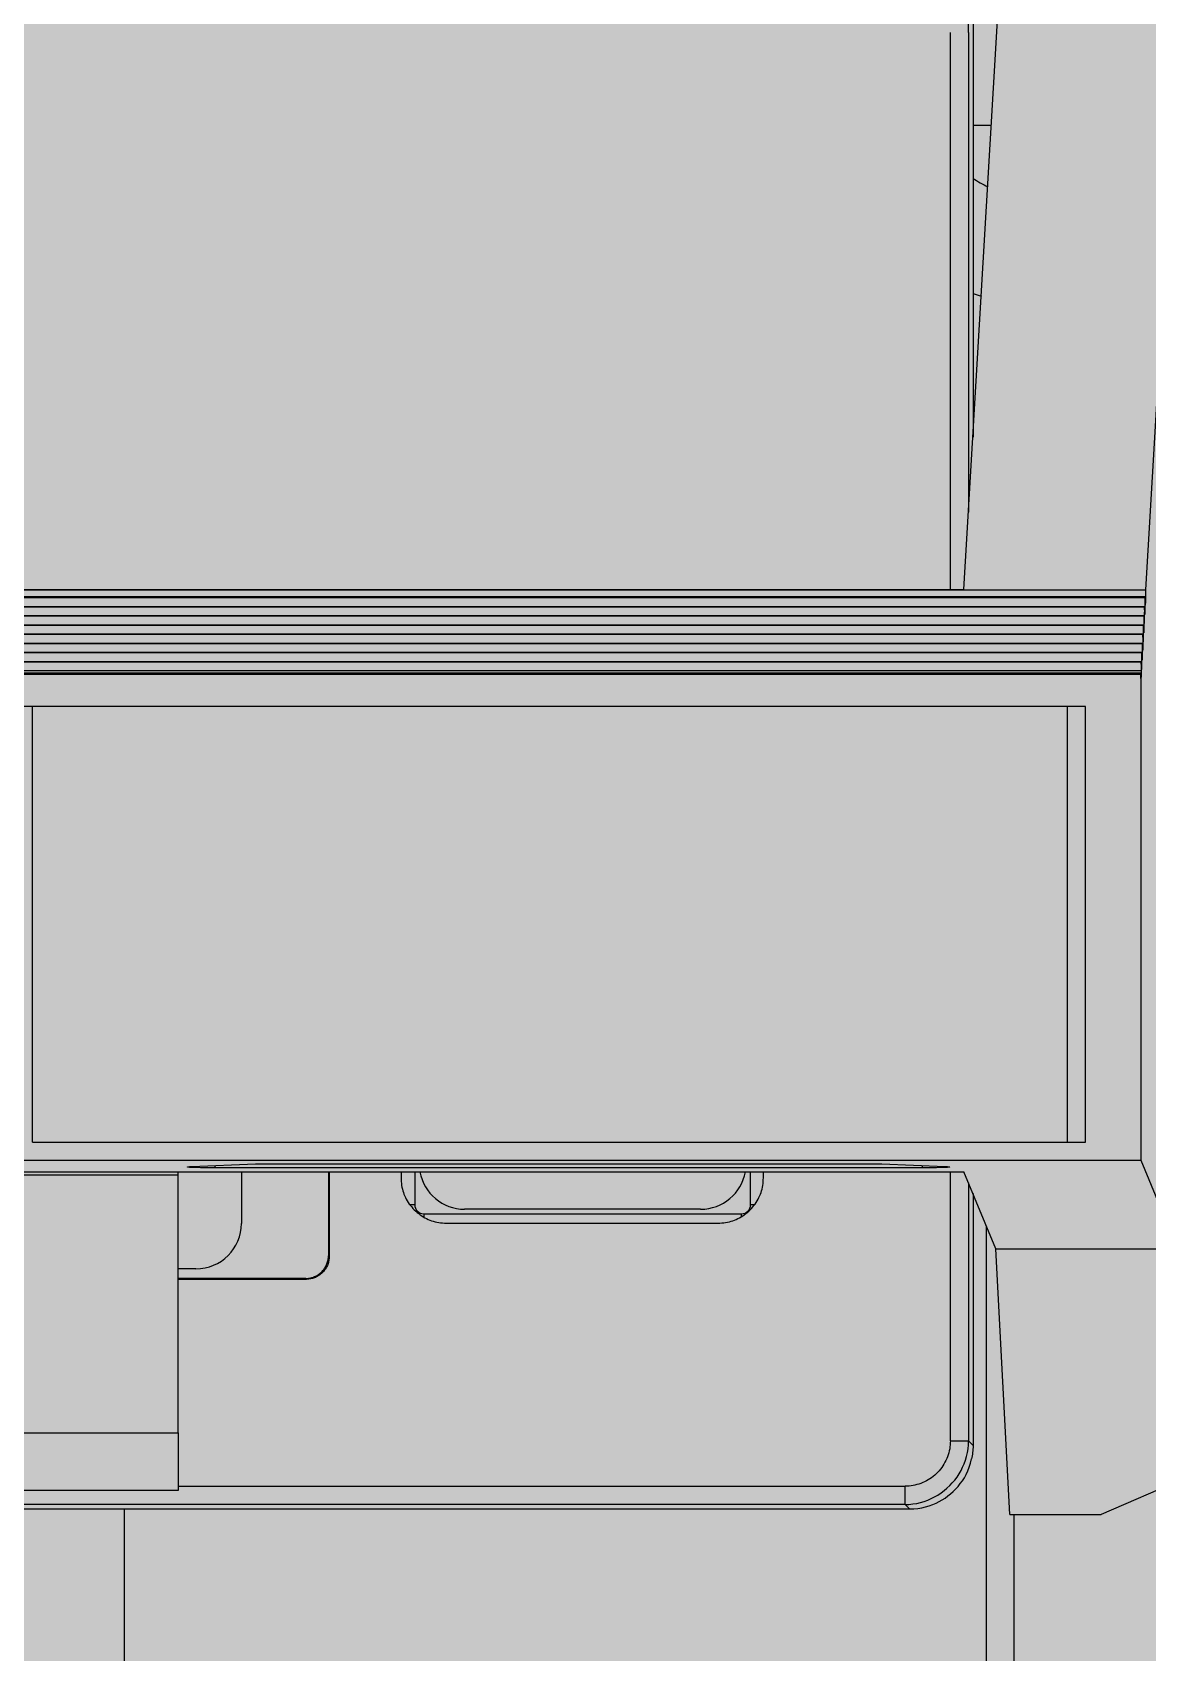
# Model space of a CAD drawing. Extents: x -20 to 2016, y -5898 to 916.
# Drawn here: x 574.55 to 586.83, y 741.26 to 759.11 of the extents above; entities that cross this region are included whole.
import ezdxf

# ---------------------------------------------------------------- set-up
doc = ezdxf.new("R2010")
doc.units = 0
doc.layers.add('MAIN-1', color=7, linetype='Continuous')
doc.layers.add('SYMS', color=7, linetype='Continuous')

msp = doc.modelspace()

# ---------------------------------------------------------------- hatches: boundary and pattern name
at = {"layer": 'SYMS', "true_color": 0x636466}
h = msp.add_hatch(color=251, dxfattribs=at)
h.dxf.hatch_style = 1
h.paths.add_polyline_path([(560.959, 719.385), (587.859, 719.385), (587.859, 798.385), (560.959, 798.385)])

# ---------------------------------------------------------------- linework, layer by layer
at = {"layer": 'MAIN-1'}
for p, q in [((584.909, 769.343), (584.909, 754.651)), ((584.809, 752.972), (585.39, 762.785)), ((587.39, 762.785), (586.809, 752.967)), ((584.86, 759.11), (584.888, 760.71)), ((584.66, 752.972), (584.66, 759.11)), ((584.86, 759.11), (584.86, 753.824)), ((585.112, 758.085), (584.909, 758.085)), ((561.9, 752.967), (586.809, 752.967)), ((563.899, 752.972), (584.809, 752.972)), ((586.809, 752.944), (586.808, 752.94)), ((586.808, 752.94), (586.808, 752.936)), ((586.808, 752.936), (586.808, 752.932)), ((586.808, 752.932), (586.808, 752.927)), ((586.809, 752.967), (586.809, 752.965)), ((586.809, 752.965), (586.809, 752.964)), ((586.809, 752.964), (586.809, 752.962)), ((586.809, 752.962), (586.809, 752.959)), ((586.809, 752.959), (586.809, 752.957)), ((586.809, 752.957), (586.809, 752.954)), ((586.809, 752.954), (586.809, 752.951)), ((586.809, 752.951), (586.809, 752.948)), ((586.809, 752.948), (586.809, 752.944)), ((561.901, 752.894), (586.808, 752.894)), ((561.905, 752.884), (586.804, 752.884)), ((561.907, 752.786), (586.802, 752.786)), ((561.911, 752.783), (586.798, 752.783)), ((586.798, 752.775), (586.797, 752.772)), ((586.797, 752.772), (586.797, 752.768)), ((586.797, 752.768), (586.797, 752.764)), ((586.797, 752.764), (586.797, 752.759)), ((586.797, 752.759), (586.797, 752.753)), ((586.797, 752.753), (586.797, 752.748)), ((586.798, 752.783), (586.798, 752.782)), ((586.798, 752.782), (586.798, 752.783)), ((586.798, 752.782), (586.798, 752.782)), ((586.798, 752.782), (586.798, 752.78)), ((586.798, 752.781), (586.798, 752.782)), ((586.799, 752.78), (586.798, 752.781)), ((586.798, 752.78), (586.798, 752.778)), ((586.798, 752.778), (586.798, 752.775)), ((586.799, 752.777), (586.799, 752.78)), ((586.799, 752.774), (586.799, 752.777)), ((586.799, 752.77), (586.799, 752.774)), ((586.799, 752.766), (586.799, 752.77)), ((586.799, 752.761), (586.799, 752.766)), ((586.799, 752.755), (586.799, 752.761)), ((586.799, 752.749), (586.799, 752.755)), ((586.803, 752.828), (586.802, 752.821)), ((586.802, 752.821), (586.802, 752.813)), ((586.802, 752.813), (586.802, 752.804)), ((586.802, 752.804), (586.802, 752.795)), ((586.802, 752.795), (586.802, 752.786)), ((586.802, 752.786), (586.802, 752.774)), ((586.802, 752.774), (586.802, 752.764)), ((586.802, 752.764), (586.802, 752.755)), ((586.802, 752.755), (586.802, 752.747)), ((586.804, 752.879), (586.803, 752.876)), ((586.803, 752.876), (586.803, 752.873)), ((586.803, 752.873), (586.803, 752.869)), ((586.803, 752.869), (586.803, 752.865)), ((586.803, 752.865), (586.803, 752.86)), ((586.803, 752.86), (586.803, 752.855)), ((586.803, 752.855), (586.803, 752.849)), ((586.803, 752.849), (586.803, 752.842)), ((586.803, 752.842), (586.803, 752.836)), ((586.803, 752.836), (586.803, 752.828)), ((586.804, 752.884), (586.804, 752.883)), ((586.804, 752.883), (586.804, 752.884)), ((586.804, 752.883), (586.804, 752.883)), ((586.804, 752.883), (586.804, 752.881)), ((586.804, 752.882), (586.804, 752.883)), ((586.805, 752.881), (586.804, 752.882)), ((586.804, 752.881), (586.804, 752.879)), ((586.805, 752.878), (586.805, 752.881)), ((586.805, 752.875), (586.805, 752.878)), ((586.805, 752.871), (586.805, 752.875)), ((586.805, 752.867), (586.805, 752.871)), ((586.805, 752.862), (586.805, 752.867)), ((586.805, 752.856), (586.805, 752.862)), ((586.805, 752.85), (586.805, 752.856)), ((586.806, 752.843), (586.805, 752.85)), ((586.806, 752.834), (586.806, 752.843)), ((586.806, 752.827), (586.806, 752.834)), ((586.806, 752.82), (586.806, 752.827)), ((586.806, 752.816), (586.806, 752.82)), ((586.806, 752.812), (586.806, 752.816)), ((586.806, 752.809), (586.806, 752.812)), ((586.806, 752.807), (586.806, 752.809)), ((586.806, 752.805), (586.806, 752.807)), ((586.806, 752.804), (586.806, 752.805)), ((586.806, 752.803), (586.806, 752.804)), ((586.807, 752.802), (586.806, 752.803)), ((586.808, 752.823), (586.807, 752.819)), ((586.807, 752.819), (586.807, 752.816)), ((586.807, 752.816), (586.807, 752.813)), ((586.807, 752.813), (586.807, 752.81)), ((586.807, 752.81), (586.807, 752.808)), ((586.807, 752.808), (586.807, 752.806)), ((586.807, 752.806), (586.807, 752.804)), ((586.807, 752.804), (586.807, 752.803)), ((586.807, 752.803), (586.807, 752.802)), ((586.807, 752.802), (586.807, 752.801)), ((586.807, 752.801), (586.807, 752.802)), ((586.807, 752.802), (586.807, 752.802)), ((586.807, 752.801), (586.807, 752.801)), ((586.808, 752.927), (586.808, 752.923)), ((586.808, 752.923), (586.808, 752.917)), ((586.808, 752.917), (586.808, 752.912)), ((586.808, 752.912), (586.808, 752.906)), ((586.808, 752.906), (586.808, 752.9)), ((586.808, 752.9), (586.808, 752.894)), ((586.808, 752.894), (586.808, 752.882)), ((586.808, 752.882), (586.808, 752.871)), ((586.808, 752.871), (586.808, 752.861)), ((586.808, 752.861), (586.808, 752.853)), ((586.808, 752.853), (586.808, 752.847)), ((586.808, 752.847), (586.808, 752.841)), ((586.808, 752.841), (586.808, 752.836)), ((586.808, 752.836), (586.808, 752.831)), ((586.808, 752.831), (586.808, 752.827)), ((586.808, 752.827), (586.808, 752.823)), ((561.913, 752.685), (586.796, 752.685)), ((561.917, 752.682), (586.792, 752.682)), ((561.919, 752.584), (586.79, 752.584)), ((561.923, 752.581), (586.786, 752.581)), ((586.786, 752.573), (586.785, 752.57)), ((586.786, 752.581), (586.786, 752.58)), ((586.786, 752.58), (586.786, 752.581)), ((586.786, 752.58), (586.786, 752.579)), ((586.786, 752.579), (586.786, 752.58)), ((586.786, 752.579), (586.786, 752.578)), ((586.787, 752.577), (586.786, 752.579)), ((586.786, 752.578), (586.786, 752.576)), ((586.786, 752.576), (586.786, 752.573)), ((586.787, 752.575), (586.787, 752.577)), ((586.787, 752.572), (586.787, 752.575)), ((586.787, 752.568), (586.787, 752.572)), ((586.791, 752.626), (586.79, 752.619)), ((586.79, 752.619), (586.79, 752.611)), ((586.79, 752.611), (586.79, 752.602)), ((586.79, 752.602), (586.79, 752.593)), ((586.79, 752.593), (586.79, 752.584)), ((586.79, 752.584), (586.79, 752.572)), ((586.79, 752.572), (586.79, 752.562)), ((586.792, 752.674), (586.791, 752.671)), ((586.791, 752.671), (586.791, 752.667)), ((586.791, 752.667), (586.791, 752.663)), ((586.791, 752.663), (586.791, 752.658)), ((586.791, 752.658), (586.791, 752.652)), ((586.791, 752.652), (586.791, 752.647)), ((586.791, 752.647), (586.791, 752.64)), ((586.791, 752.64), (586.791, 752.633)), ((586.791, 752.633), (586.791, 752.626)), ((586.792, 752.682), (586.792, 752.681)), ((586.792, 752.681), (586.792, 752.682)), ((586.792, 752.681), (586.792, 752.68)), ((586.792, 752.68), (586.792, 752.681)), ((586.792, 752.68), (586.792, 752.679)), ((586.793, 752.679), (586.792, 752.68)), ((586.792, 752.679), (586.792, 752.677)), ((586.792, 752.677), (586.792, 752.674)), ((586.793, 752.676), (586.793, 752.679)), ((586.793, 752.673), (586.793, 752.676)), ((586.793, 752.669), (586.793, 752.673)), ((586.793, 752.665), (586.793, 752.669)), ((586.793, 752.66), (586.793, 752.665)), ((586.793, 752.654), (586.793, 752.66)), ((586.793, 752.648), (586.793, 752.654)), ((586.794, 752.641), (586.793, 752.648)), ((586.794, 752.638), (586.794, 752.641)), ((586.794, 752.635), (586.794, 752.638)), ((586.794, 752.632), (586.794, 752.635)), ((586.794, 752.629), (586.794, 752.632)), ((586.794, 752.626), (586.794, 752.629)), ((586.794, 752.624), (586.794, 752.626)), ((586.794, 752.622), (586.794, 752.624)), ((586.794, 752.619), (586.794, 752.622)), ((586.794, 752.617), (586.794, 752.619)), ((586.794, 752.615), (586.794, 752.617)), ((586.794, 752.613), (586.794, 752.615)), ((586.794, 752.612), (586.794, 752.613)), ((586.794, 752.61), (586.794, 752.612)), ((586.794, 752.608), (586.794, 752.61)), ((586.794, 752.607), (586.794, 752.608)), ((586.794, 752.606), (586.794, 752.607)), ((586.794, 752.605), (586.794, 752.606)), ((586.794, 752.603), (586.794, 752.605)), ((586.794, 752.602), (586.794, 752.603)), ((586.794, 752.601), (586.794, 752.602)), ((586.794, 752.6), (586.794, 752.601)), ((586.794, 752.601), (586.794, 752.601)), ((586.794, 752.599), (586.794, 752.6)), ((586.794, 752.598), (586.794, 752.599)), ((586.794, 752.599), (586.794, 752.599)), ((586.794, 752.597), (586.794, 752.598)), ((586.794, 752.598), (586.794, 752.598)), ((586.795, 752.596), (586.794, 752.597)), ((586.794, 752.597), (586.794, 752.597)), ((586.794, 752.597), (586.794, 752.597)), ((586.794, 752.597), (586.794, 752.597)), ((586.796, 752.615), (586.795, 752.612)), ((586.795, 752.612), (586.795, 752.61)), ((586.795, 752.61), (586.795, 752.607)), ((586.795, 752.607), (586.795, 752.606)), ((586.795, 752.606), (586.795, 752.604)), ((586.795, 752.604), (586.795, 752.603)), ((586.795, 752.603), (586.795, 752.602)), ((586.795, 752.602), (586.795, 752.6)), ((586.795, 752.6), (586.795, 752.599)), ((586.795, 752.599), (586.795, 752.598)), ((586.795, 752.598), (586.795, 752.597)), ((586.795, 752.597), (586.795, 752.597)), ((586.795, 752.597), (586.795, 752.597)), ((586.795, 752.597), (586.795, 752.597)), ((586.795, 752.597), (586.795, 752.596)), ((586.795, 752.596), (586.795, 752.596)), ((586.795, 752.596), (586.795, 752.596)), ((586.795, 752.596), (586.795, 752.596)), ((586.797, 752.727), (586.796, 752.72)), ((586.796, 752.72), (586.796, 752.712)), ((586.796, 752.712), (586.796, 752.703)), ((586.796, 752.703), (586.796, 752.694)), ((586.796, 752.694), (586.796, 752.685)), ((586.796, 752.685), (586.796, 752.673)), ((586.796, 752.673), (586.796, 752.663)), ((586.796, 752.663), (586.796, 752.654)), ((586.796, 752.654), (586.796, 752.646)), ((586.796, 752.646), (586.796, 752.639)), ((586.796, 752.639), (586.796, 752.632)), ((586.796, 752.632), (586.796, 752.627)), ((586.796, 752.627), (586.796, 752.622)), ((586.796, 752.622), (586.796, 752.618)), ((586.796, 752.618), (586.796, 752.615)), ((586.797, 752.748), (586.797, 752.741)), ((586.797, 752.741), (586.797, 752.734)), ((586.797, 752.734), (586.797, 752.727)), ((586.8, 752.742), (586.799, 752.749)), ((586.8, 752.739), (586.8, 752.742)), ((586.8, 752.736), (586.8, 752.739)), ((586.8, 752.733), (586.8, 752.736)), ((586.8, 752.73), (586.8, 752.733)), ((586.8, 752.728), (586.8, 752.73)), ((586.8, 752.725), (586.8, 752.728)), ((586.8, 752.723), (586.8, 752.725)), ((586.8, 752.72), (586.8, 752.723)), ((586.8, 752.718), (586.8, 752.72)), ((586.8, 752.716), (586.8, 752.718)), ((586.8, 752.714), (586.8, 752.716)), ((586.8, 752.713), (586.8, 752.714)), ((586.8, 752.711), (586.8, 752.713)), ((586.8, 752.71), (586.8, 752.711)), ((586.8, 752.708), (586.8, 752.71)), ((586.8, 752.707), (586.8, 752.708)), ((586.8, 752.703), (586.8, 752.707)), ((586.8, 752.707), (586.8, 752.704)), ((586.8, 752.706), (586.8, 752.707)), ((586.8, 752.704), (586.8, 752.706)), ((586.8, 752.702), (586.8, 752.703)), ((586.8, 752.701), (586.8, 752.702)), ((586.8, 752.7), (586.8, 752.701)), ((586.8, 752.699), (586.8, 752.7)), ((586.8, 752.7), (586.8, 752.7)), ((586.8, 752.698), (586.8, 752.699)), ((586.8, 752.699), (586.8, 752.699)), ((586.801, 752.698), (586.8, 752.698)), ((586.8, 752.698), (586.8, 752.698)), ((586.8, 752.698), (586.8, 752.698)), ((586.8, 752.698), (586.8, 752.698)), ((586.802, 752.716), (586.801, 752.713)), ((586.801, 752.713), (586.801, 752.711)), ((586.801, 752.711), (586.801, 752.709)), ((586.801, 752.709), (586.801, 752.707)), ((586.801, 752.707), (586.801, 752.705)), ((586.801, 752.705), (586.801, 752.704)), ((586.801, 752.704), (586.801, 752.703)), ((586.801, 752.703), (586.801, 752.701)), ((586.801, 752.701), (586.801, 752.7)), ((586.801, 752.7), (586.801, 752.699)), ((586.801, 752.699), (586.801, 752.698)), ((586.801, 752.698), (586.801, 752.698)), ((586.801, 752.698), (586.801, 752.698)), ((586.801, 752.698), (586.801, 752.698)), ((586.801, 752.698), (586.801, 752.698)), ((586.801, 752.698), (586.801, 752.698)), ((586.801, 752.698), (586.801, 752.698)), ((586.801, 752.698), (586.801, 752.698)), ((586.802, 752.747), (586.802, 752.74)), ((586.802, 752.74), (586.802, 752.733)), ((586.802, 752.733), (586.802, 752.728)), ((586.802, 752.728), (586.802, 752.723)), ((586.802, 752.723), (586.802, 752.719)), ((586.802, 752.719), (586.802, 752.716)), ((561.925, 752.483), (586.784, 752.483)), ((561.929, 752.48), (586.78, 752.48)), ((586.779, 752.417), (586.778, 752.409)), ((586.778, 752.409), (586.778, 752.4)), ((586.778, 752.4), (586.778, 752.391)), ((586.78, 752.472), (586.779, 752.469)), ((586.779, 752.469), (586.779, 752.465)), ((586.779, 752.465), (586.779, 752.461)), ((586.779, 752.461), (586.779, 752.456)), ((586.779, 752.456), (586.779, 752.45)), ((586.779, 752.45), (586.779, 752.444)), ((586.779, 752.444), (586.779, 752.438)), ((586.779, 752.438), (586.779, 752.431)), ((586.779, 752.431), (586.779, 752.424)), ((586.779, 752.424), (586.779, 752.417)), ((586.78, 752.48), (586.78, 752.479)), ((586.78, 752.479), (586.78, 752.48)), ((586.78, 752.479), (586.78, 752.478)), ((586.78, 752.478), (586.78, 752.479)), ((586.78, 752.478), (586.78, 752.477)), ((586.781, 752.476), (586.78, 752.478)), ((586.78, 752.477), (586.78, 752.475)), ((586.78, 752.475), (586.78, 752.472)), ((586.781, 752.474), (586.781, 752.476)), ((586.781, 752.471), (586.781, 752.474)), ((586.781, 752.467), (586.781, 752.471)), ((586.781, 752.463), (586.781, 752.467)), ((586.781, 752.458), (586.781, 752.463)), ((586.781, 752.452), (586.781, 752.458)), ((586.781, 752.446), (586.781, 752.452)), ((586.782, 752.439), (586.781, 752.446)), ((586.782, 752.436), (586.782, 752.439)), ((586.782, 752.433), (586.782, 752.436)), ((586.782, 752.43), (586.782, 752.433)), ((586.782, 752.427), (586.782, 752.43)), ((586.782, 752.424), (586.782, 752.427)), ((586.782, 752.422), (586.782, 752.424)), ((586.782, 752.419), (586.782, 752.422)), ((586.782, 752.417), (586.782, 752.419)), ((586.782, 752.415), (586.782, 752.417)), ((586.782, 752.413), (586.782, 752.415)), ((586.782, 752.411), (586.782, 752.413)), ((586.782, 752.41), (586.782, 752.411)), ((586.782, 752.408), (586.782, 752.41)), ((586.782, 752.406), (586.782, 752.408)), ((586.782, 752.405), (586.782, 752.406)), ((586.782, 752.404), (586.782, 752.405)), ((586.782, 752.399), (586.782, 752.404)), ((586.782, 752.404), (586.782, 752.401)), ((586.782, 752.402), (586.782, 752.404)), ((586.782, 752.401), (586.782, 752.402)), ((586.782, 752.398), (586.782, 752.399)), ((586.782, 752.399), (586.782, 752.399)), ((586.782, 752.397), (586.782, 752.398)), ((586.782, 752.396), (586.782, 752.397)), ((586.782, 752.397), (586.782, 752.397)), ((586.782, 752.395), (586.782, 752.396)), ((586.782, 752.396), (586.782, 752.396)), ((586.783, 752.395), (586.782, 752.395)), ((586.782, 752.395), (586.782, 752.395)), ((586.784, 752.41), (586.783, 752.407)), ((586.783, 752.407), (586.783, 752.405)), ((586.783, 752.405), (586.783, 752.404)), ((586.783, 752.404), (586.783, 752.402)), ((586.783, 752.402), (586.783, 752.401)), ((586.783, 752.401), (586.783, 752.399)), ((586.783, 752.399), (586.783, 752.398)), ((586.783, 752.398), (586.783, 752.397)), ((586.783, 752.397), (586.783, 752.396)), ((586.783, 752.396), (586.783, 752.395)), ((586.783, 752.395), (586.783, 752.395)), ((586.783, 752.395), (586.783, 752.395)), ((586.783, 752.395), (586.783, 752.394)), ((586.783, 752.394), (586.783, 752.395)), ((586.783, 752.395), (586.783, 752.395)), ((586.783, 752.394), (586.783, 752.394)), ((586.783, 752.394), (586.783, 752.394)), ((586.783, 752.394), (586.783, 752.394)), ((586.783, 752.394), (586.783, 752.394)), ((586.785, 752.525), (586.784, 752.518)), ((586.784, 752.518), (586.784, 752.51)), ((586.784, 752.51), (586.784, 752.501)), ((586.784, 752.501), (586.784, 752.492)), ((586.784, 752.492), (586.784, 752.483)), ((586.784, 752.483), (586.784, 752.471)), ((586.784, 752.471), (586.784, 752.461)), ((586.784, 752.461), (586.784, 752.452)), ((586.784, 752.452), (586.784, 752.444)), ((586.784, 752.444), (586.784, 752.436)), ((586.784, 752.436), (586.784, 752.43)), ((586.784, 752.43), (586.784, 752.425)), ((586.784, 752.425), (586.784, 752.42)), ((586.784, 752.42), (586.784, 752.416)), ((586.784, 752.416), (586.784, 752.413)), ((586.784, 752.413), (586.784, 752.41)), ((586.785, 752.57), (586.785, 752.566)), ((586.785, 752.566), (586.785, 752.562)), ((586.785, 752.562), (586.785, 752.557)), ((586.785, 752.557), (586.785, 752.551)), ((586.785, 752.551), (586.785, 752.545)), ((586.785, 752.545), (586.785, 752.539)), ((586.785, 752.539), (586.785, 752.532)), ((586.785, 752.532), (586.785, 752.525)), ((586.787, 752.564), (586.787, 752.568)), ((586.787, 752.559), (586.787, 752.564)), ((586.787, 752.553), (586.787, 752.559)), ((586.787, 752.547), (586.787, 752.553)), ((586.788, 752.54), (586.787, 752.547)), ((586.788, 752.537), (586.788, 752.54)), ((586.788, 752.534), (586.788, 752.537)), ((586.788, 752.531), (586.788, 752.534)), ((586.788, 752.528), (586.788, 752.531)), ((586.788, 752.525), (586.788, 752.528)), ((586.788, 752.523), (586.788, 752.525)), ((586.788, 752.521), (586.788, 752.523)), ((586.788, 752.518), (586.788, 752.521)), ((586.788, 752.516), (586.788, 752.518)), ((586.788, 752.514), (586.788, 752.516)), ((586.788, 752.512), (586.788, 752.514)), ((586.788, 752.511), (586.788, 752.512)), ((586.788, 752.509), (586.788, 752.511)), ((586.788, 752.507), (586.788, 752.509)), ((586.788, 752.506), (586.788, 752.507)), ((586.788, 752.505), (586.788, 752.506)), ((586.788, 752.5), (586.788, 752.505)), ((586.788, 752.505), (586.788, 752.502)), ((586.788, 752.503), (586.788, 752.505)), ((586.788, 752.502), (586.788, 752.503)), ((586.788, 752.499), (586.788, 752.5)), ((586.788, 752.5), (586.788, 752.5)), ((586.788, 752.498), (586.788, 752.499)), ((586.788, 752.497), (586.788, 752.498)), ((586.788, 752.498), (586.788, 752.498)), ((586.788, 752.496), (586.788, 752.497)), ((586.788, 752.497), (586.788, 752.497)), ((586.789, 752.496), (586.788, 752.496)), ((586.788, 752.496), (586.788, 752.496)), ((586.788, 752.496), (586.788, 752.496)), ((586.79, 752.514), (586.789, 752.511)), ((586.789, 752.511), (586.789, 752.508)), ((586.789, 752.508), (586.789, 752.506)), ((586.789, 752.506), (586.789, 752.505)), ((586.789, 752.505), (586.789, 752.503)), ((586.789, 752.503), (586.789, 752.502)), ((586.789, 752.502), (586.789, 752.5)), ((586.789, 752.5), (586.789, 752.499)), ((586.789, 752.499), (586.789, 752.498)), ((586.789, 752.498), (586.789, 752.497)), ((586.789, 752.497), (586.789, 752.496)), ((586.789, 752.496), (586.789, 752.496)), ((586.789, 752.496), (586.789, 752.496)), ((586.789, 752.496), (586.789, 752.496)), ((586.789, 752.496), (586.789, 752.495)), ((586.789, 752.495), (586.789, 752.496)), ((586.789, 752.495), (586.789, 752.495)), ((586.789, 752.495), (586.789, 752.495)), ((586.789, 752.495), (586.789, 752.495)), ((586.79, 752.562), (586.79, 752.553)), ((586.79, 752.553), (586.79, 752.545)), ((586.79, 752.545), (586.79, 752.537)), ((586.79, 752.537), (586.79, 752.531)), ((586.79, 752.531), (586.79, 752.526)), ((586.79, 752.526), (586.79, 752.521)), ((586.79, 752.521), (586.79, 752.517)), ((586.79, 752.517), (586.79, 752.514)), ((561.931, 752.382), (586.778, 752.382)), ((561.935, 752.379), (586.774, 752.379)), ((561.936, 752.281), (586.772, 752.281)), ((561.94, 752.277), (586.768, 752.277)), ((586.767, 752.214), (586.766, 752.206)), ((586.768, 752.27), (586.767, 752.267)), ((586.767, 752.267), (586.767, 752.263)), ((586.767, 752.263), (586.767, 752.259)), ((586.767, 752.259), (586.767, 752.254)), ((586.767, 752.254), (586.767, 752.248)), ((586.767, 752.248), (586.767, 752.242)), ((586.767, 752.242), (586.767, 752.236)), ((586.767, 752.236), (586.767, 752.229)), ((586.767, 752.229), (586.767, 752.222)), ((586.767, 752.222), (586.767, 752.214)), ((586.768, 752.277), (586.768, 752.277)), ((586.768, 752.277), (586.768, 752.276)), ((586.769, 752.276), (586.768, 752.277)), ((586.768, 752.277), (586.768, 752.277)), ((586.768, 752.276), (586.768, 752.275)), ((586.768, 752.275), (586.768, 752.273)), ((586.768, 752.273), (586.768, 752.27)), ((586.769, 752.274), (586.769, 752.276)), ((586.769, 752.272), (586.769, 752.274)), ((586.769, 752.269), (586.769, 752.272)), ((586.769, 752.265), (586.769, 752.269)), ((586.769, 752.261), (586.769, 752.265)), ((586.769, 752.256), (586.769, 752.261)), ((586.769, 752.25), (586.769, 752.256)), ((586.77, 752.244), (586.769, 752.25)), ((586.77, 752.237), (586.77, 752.244)), ((586.77, 752.234), (586.77, 752.237)), ((586.77, 752.231), (586.77, 752.234)), ((586.77, 752.228), (586.77, 752.231)), ((586.77, 752.225), (586.77, 752.228)), ((586.77, 752.222), (586.77, 752.225)), ((586.77, 752.22), (586.77, 752.222)), ((586.77, 752.217), (586.77, 752.22)), ((586.77, 752.215), (586.77, 752.217)), ((586.77, 752.213), (586.77, 752.215)), ((586.773, 752.315), (586.772, 752.307)), ((586.772, 752.307), (586.772, 752.299)), ((586.772, 752.299), (586.772, 752.29)), ((586.772, 752.29), (586.772, 752.281)), ((586.772, 752.281), (586.772, 752.269)), ((586.772, 752.269), (586.772, 752.259)), ((586.772, 752.259), (586.772, 752.25)), ((586.772, 752.25), (586.772, 752.241)), ((586.772, 752.241), (586.772, 752.234)), ((586.772, 752.234), (586.772, 752.228)), ((586.772, 752.228), (586.772, 752.223)), ((586.772, 752.223), (586.772, 752.218)), ((586.772, 752.218), (586.772, 752.214)), ((586.772, 752.214), (586.772, 752.211)), ((586.774, 752.371), (586.773, 752.368)), ((586.773, 752.368), (586.773, 752.364)), ((586.773, 752.364), (586.773, 752.36)), ((586.773, 752.36), (586.773, 752.355)), ((586.773, 752.355), (586.773, 752.349)), ((586.773, 752.349), (586.773, 752.343)), ((586.773, 752.343), (586.773, 752.337)), ((586.773, 752.337), (586.773, 752.33)), ((586.773, 752.33), (586.773, 752.323)), ((586.773, 752.323), (586.773, 752.315)), ((586.774, 752.379), (586.774, 752.378)), ((586.774, 752.378), (586.774, 752.379)), ((586.774, 752.378), (586.774, 752.377)), ((586.774, 752.377), (586.774, 752.378)), ((586.774, 752.377), (586.774, 752.376)), ((586.775, 752.375), (586.774, 752.377)), ((586.774, 752.376), (586.774, 752.374)), ((586.774, 752.374), (586.774, 752.371)), ((586.775, 752.373), (586.775, 752.375)), ((586.775, 752.37), (586.775, 752.373)), ((586.775, 752.366), (586.775, 752.37)), ((586.775, 752.362), (586.775, 752.366)), ((586.775, 752.357), (586.775, 752.362)), ((586.775, 752.351), (586.775, 752.357)), ((586.776, 752.345), (586.775, 752.351)), ((586.776, 752.338), (586.776, 752.345)), ((586.776, 752.335), (586.776, 752.338)), ((586.776, 752.332), (586.776, 752.335)), ((586.776, 752.329), (586.776, 752.332)), ((586.776, 752.326), (586.776, 752.329)), ((586.776, 752.323), (586.776, 752.326)), ((586.776, 752.321), (586.776, 752.323)), ((586.776, 752.318), (586.776, 752.321)), ((586.776, 752.316), (586.776, 752.318)), ((586.776, 752.314), (586.776, 752.316)), ((586.776, 752.312), (586.776, 752.314)), ((586.776, 752.31), (586.776, 752.312)), ((586.776, 752.308), (586.776, 752.31)), ((586.776, 752.307), (586.776, 752.308)), ((586.776, 752.305), (586.776, 752.307)), ((586.776, 752.304), (586.776, 752.305)), ((586.776, 752.303), (586.776, 752.304)), ((586.776, 752.298), (586.776, 752.303)), ((586.776, 752.303), (586.776, 752.3)), ((586.776, 752.301), (586.776, 752.303)), ((586.776, 752.3), (586.776, 752.301)), ((586.776, 752.297), (586.776, 752.298)), ((586.776, 752.296), (586.776, 752.297)), ((586.776, 752.297), (586.776, 752.297)), ((586.776, 752.295), (586.776, 752.296)), ((586.776, 752.294), (586.776, 752.295)), ((586.776, 752.295), (586.776, 752.295)), ((586.776, 752.295), (586.776, 752.295)), ((586.777, 752.294), (586.776, 752.294)), ((586.776, 752.294), (586.776, 752.294)), ((586.778, 752.309), (586.777, 752.306)), ((586.777, 752.306), (586.777, 752.304)), ((586.777, 752.304), (586.777, 752.303)), ((586.777, 752.303), (586.777, 752.301)), ((586.777, 752.301), (586.777, 752.3)), ((586.777, 752.3), (586.777, 752.298)), ((586.777, 752.298), (586.777, 752.297)), ((586.777, 752.297), (586.777, 752.296)), ((586.777, 752.296), (586.777, 752.295)), ((586.777, 752.295), (586.777, 752.294)), ((586.777, 752.294), (586.777, 752.294)), ((586.777, 752.294), (586.777, 752.294)), ((586.777, 752.294), (586.777, 752.293)), ((586.777, 752.293), (586.777, 752.294)), ((586.777, 752.293), (586.777, 752.293)), ((586.777, 752.293), (586.777, 752.293)), ((586.777, 752.293), (586.777, 752.293)), ((586.777, 752.293), (586.777, 752.293)), ((586.777, 752.293), (586.777, 752.293)), ((586.778, 752.391), (586.778, 752.382)), ((586.778, 752.382), (586.778, 752.37)), ((586.778, 752.37), (586.778, 752.36)), ((586.778, 752.36), (586.778, 752.351)), ((586.778, 752.351), (586.778, 752.343)), ((586.778, 752.343), (586.778, 752.335)), ((586.778, 752.335), (586.778, 752.329)), ((586.778, 752.329), (586.778, 752.324)), ((586.778, 752.324), (586.778, 752.319)), ((586.778, 752.319), (586.778, 752.315)), ((586.778, 752.315), (586.778, 752.312)), ((586.778, 752.312), (586.778, 752.309)), ((561.942, 752.18), (586.766, 752.18)), ((561.946, 752.176), (586.762, 752.176)), ((561.949, 752.079), (586.76, 752.079)), ((586.757, 752.049), (562.112, 752.049)), ((586.757, 752.048), (586.757, 752.049)), ((586.757, 752.049), (586.757, 752.049)), ((586.757, 752.049), (586.757, 752.049)), ((586.757, 752.049), (586.757, 752.049)), ((586.757, 752.049), (586.757, 752.049)), ((586.757, 752.049), (586.757, 752.049)), ((586.757, 752.049), (586.757, 752.049)), ((586.757, 752.049), (586.757, 752.049)), ((586.757, 752.049), (586.757, 752.049)), ((586.757, 752.049), (586.757, 752.048)), ((586.757, 752.047), (586.757, 752.048)), ((586.757, 752.048), (586.757, 752.048)), ((586.757, 752.048), (586.757, 752.048)), ((586.757, 752.048), (586.757, 752.047)), ((586.757, 752.046), (586.757, 752.047)), ((586.757, 752.047), (586.757, 752.047)), ((586.757, 752.047), (586.757, 752.047)), ((586.757, 752.047), (586.757, 752.046)), ((586.758, 752.045), (586.757, 752.046)), ((586.757, 752.046), (586.757, 752.045)), ((586.757, 752.045), (586.757, 752.044)), ((586.757, 752.044), (586.757, 752.043)), ((586.757, 752.043), (586.757, 752.042)), ((586.757, 752.042), (586.757, 752.041)), ((586.757, 752.041), (586.757, 752.039)), ((586.757, 752.039), (586.757, 752.038)), ((586.757, 752.038), (586.757, 752.036)), ((586.757, 752.036), (586.757, 752.035)), ((586.758, 752.044), (586.758, 752.045)), ((586.758, 752.043), (586.758, 752.044)), ((586.758, 752.042), (586.758, 752.043)), ((586.758, 752.041), (586.758, 752.042)), ((586.758, 752.04), (586.758, 752.041)), ((586.758, 752.039), (586.758, 752.04)), ((586.758, 752.038), (586.758, 752.039)), ((586.758, 752.036), (586.758, 752.038)), ((586.758, 752.035), (586.758, 752.036)), ((586.761, 752.113), (586.76, 752.105)), ((586.76, 752.105), (586.76, 752.097)), ((586.76, 752.097), (586.76, 752.088)), ((586.76, 752.088), (586.76, 752.079)), ((586.76, 752.079), (586.76, 752.07)), ((586.76, 752.07), (586.76, 752.062)), ((586.76, 752.062), (586.76, 752.054)), ((586.76, 752.054), (586.76, 752.047)), ((586.76, 752.047), (586.76, 752.04)), ((586.76, 752.04), (586.76, 752.033)), ((586.762, 752.169), (586.761, 752.166)), ((586.761, 752.166), (586.761, 752.162)), ((586.761, 752.162), (586.761, 752.158)), ((586.761, 752.158), (586.761, 752.153)), ((586.761, 752.153), (586.761, 752.147)), ((586.761, 752.147), (586.761, 752.141)), ((586.761, 752.141), (586.761, 752.135)), ((586.761, 752.135), (586.761, 752.128)), ((586.761, 752.128), (586.761, 752.121)), ((586.761, 752.121), (586.761, 752.113)), ((586.762, 752.176), (586.762, 752.176)), ((586.762, 752.176), (586.762, 752.175)), ((586.763, 752.175), (586.762, 752.176)), ((586.762, 752.176), (586.762, 752.176)), ((586.762, 752.175), (586.762, 752.174)), ((586.762, 752.174), (586.762, 752.172)), ((586.762, 752.172), (586.762, 752.169)), ((586.763, 752.173), (586.763, 752.175)), ((586.763, 752.171), (586.763, 752.173)), ((586.763, 752.168), (586.763, 752.171)), ((586.763, 752.164), (586.763, 752.168)), ((586.763, 752.16), (586.763, 752.164)), ((586.763, 752.155), (586.763, 752.16)), ((586.763, 752.149), (586.763, 752.155)), ((586.764, 752.143), (586.763, 752.149)), ((586.764, 752.136), (586.764, 752.143)), ((586.764, 752.133), (586.764, 752.136)), ((586.764, 752.13), (586.764, 752.133)), ((586.764, 752.127), (586.764, 752.13)), ((586.764, 752.124), (586.764, 752.127)), ((586.764, 752.121), (586.764, 752.124)), ((586.764, 752.119), (586.764, 752.121)), ((586.764, 752.116), (586.764, 752.119)), ((586.764, 752.114), (586.764, 752.116)), ((586.764, 752.112), (586.764, 752.114)), ((586.764, 752.11), (586.764, 752.112)), ((586.764, 752.108), (586.764, 752.11)), ((586.764, 752.106), (586.764, 752.108)), ((586.764, 752.105), (586.764, 752.106)), ((586.764, 752.103), (586.764, 752.105)), ((586.764, 752.102), (586.764, 752.103)), ((586.764, 752.1), (586.764, 752.102)), ((586.764, 752.096), (586.764, 752.101)), ((586.764, 752.101), (586.764, 752.098)), ((586.764, 752.099), (586.764, 752.1)), ((586.764, 752.098), (586.764, 752.099)), ((586.764, 752.095), (586.764, 752.096)), ((586.764, 752.094), (586.764, 752.095)), ((586.764, 752.095), (586.764, 752.095)), ((586.764, 752.093), (586.764, 752.094)), ((586.764, 752.092), (586.764, 752.093)), ((586.764, 752.093), (586.764, 752.093)), ((586.765, 752.092), (586.764, 752.092)), ((586.766, 752.107), (586.765, 752.104)), ((586.765, 752.104), (586.765, 752.102)), ((586.765, 752.102), (586.765, 752.1)), ((586.765, 752.1), (586.765, 752.099)), ((586.765, 752.099), (586.765, 752.098)), ((586.765, 752.098), (586.765, 752.096)), ((586.765, 752.096), (586.765, 752.095)), ((586.765, 752.095), (586.765, 752.094)), ((586.765, 752.094), (586.765, 752.093)), ((586.765, 752.093), (586.765, 752.092)), ((586.765, 752.092), (586.765, 752.092)), ((586.765, 752.092), (586.765, 752.091)), ((586.765, 752.091), (586.765, 752.092)), ((586.765, 752.092), (586.765, 752.092)), ((586.765, 752.092), (586.765, 752.092)), ((586.765, 752.091), (586.765, 752.091)), ((586.765, 752.091), (586.765, 752.091)), ((586.765, 752.091), (586.765, 752.091)), ((586.765, 752.091), (586.765, 752.091)), ((586.765, 752.091), (586.765, 752.091)), ((586.765, 752.091), (586.765, 752.091)), ((586.766, 752.206), (586.766, 752.198)), ((586.766, 752.198), (586.766, 752.189)), ((586.766, 752.189), (586.766, 752.18)), ((586.766, 752.18), (586.766, 752.168)), ((586.766, 752.168), (586.766, 752.158)), ((586.766, 752.158), (586.766, 752.149)), ((586.766, 752.149), (586.766, 752.14)), ((586.766, 752.14), (586.766, 752.133)), ((586.766, 752.133), (586.766, 752.127)), ((586.766, 752.127), (586.766, 752.122)), ((586.766, 752.122), (586.766, 752.117)), ((586.766, 752.117), (586.766, 752.113)), ((586.766, 752.113), (586.766, 752.11)), ((586.766, 752.11), (586.766, 752.107)), ((586.77, 752.211), (586.77, 752.213)), ((586.77, 752.209), (586.77, 752.211)), ((586.77, 752.207), (586.77, 752.209)), ((586.77, 752.206), (586.77, 752.207)), ((586.77, 752.204), (586.77, 752.206)), ((586.77, 752.203), (586.77, 752.204)), ((586.77, 752.202), (586.77, 752.203)), ((586.77, 752.197), (586.77, 752.202)), ((586.77, 752.202), (586.77, 752.199)), ((586.77, 752.2), (586.77, 752.202)), ((586.77, 752.199), (586.77, 752.2)), ((586.77, 752.196), (586.77, 752.197)), ((586.77, 752.195), (586.77, 752.196)), ((586.77, 752.196), (586.77, 752.196)), ((586.77, 752.194), (586.77, 752.195)), ((586.77, 752.193), (586.77, 752.194)), ((586.77, 752.194), (586.77, 752.194)), ((586.771, 752.193), (586.77, 752.193)), ((586.77, 752.193), (586.77, 752.193)), ((586.772, 752.208), (586.771, 752.205)), ((586.771, 752.205), (586.771, 752.203)), ((586.771, 752.203), (586.771, 752.202)), ((586.771, 752.202), (586.771, 752.2)), ((586.771, 752.2), (586.771, 752.199)), ((586.771, 752.199), (586.771, 752.197)), ((586.771, 752.197), (586.771, 752.196)), ((586.771, 752.196), (586.771, 752.195)), ((586.771, 752.195), (586.771, 752.194)), ((586.771, 752.194), (586.771, 752.193)), ((586.771, 752.193), (586.771, 752.193)), ((586.771, 752.193), (586.771, 752.193)), ((586.771, 752.193), (586.771, 752.192)), ((586.771, 752.192), (586.771, 752.193)), ((586.771, 752.193), (586.771, 752.193)), ((586.771, 752.192), (586.771, 752.192)), ((586.771, 752.192), (586.771, 752.192)), ((586.771, 752.192), (586.771, 752.192)), ((586.771, 752.192), (586.771, 752.192)), ((586.771, 752.192), (586.771, 752.192)), ((586.772, 752.211), (586.772, 752.208)), ((586.757, 752.035), (562.248, 752.035)), ((586.757, 752.035), (586.757, 746.685)), ((586.758, 752.03), (586.758, 752.035)), ((586.758, 752.026), (586.758, 752.03)), ((586.758, 752.022), (586.758, 752.026)), ((586.758, 752.018), (586.758, 752.022)), ((586.758, 752.015), (586.758, 752.018)), ((586.758, 752.011), (586.758, 752.015)), ((586.758, 752.008), (586.758, 752.011)), ((586.758, 752.006), (586.758, 752.008)), ((586.758, 752.003), (586.758, 752.006)), ((586.758, 752.001), (586.758, 752.003)), ((586.758, 751.999), (586.758, 752.001)), ((586.758, 751.998), (586.758, 751.999)), ((586.758, 751.996), (586.758, 751.998)), ((586.759, 751.995), (586.758, 751.996)), ((586.76, 752.007), (586.759, 752.004)), ((586.759, 752.004), (586.759, 752)), ((586.759, 752), (586.759, 751.997)), ((586.759, 751.997), (586.759, 751.995)), ((586.759, 751.995), (586.759, 751.994)), ((586.759, 751.994), (586.759, 751.995)), ((586.759, 751.994), (586.759, 751.993)), ((586.759, 751.993), (586.759, 751.994)), ((586.759, 751.993), (586.759, 751.993)), ((586.759, 751.993), (586.759, 751.993)), ((586.759, 751.993), (586.759, 751.993)), ((586.76, 752.033), (586.76, 752.027)), ((586.76, 752.027), (586.76, 752.022)), ((586.76, 752.022), (586.76, 752.017)), ((586.76, 752.017), (586.76, 752.012)), ((586.76, 752.012), (586.76, 752.007)), ((574.548, 751.685), (574.348, 751.685)), ((585.948, 751.685), (574.548, 751.685)), ((574.548, 746.885), (574.548, 751.685)), ((586.148, 751.685), (585.948, 751.685)), ((585.948, 751.685), (585.948, 746.885)), ((586.148, 746.885), (586.148, 751.685)), ((574.548, 746.885), (585.948, 746.885)), ((585.948, 746.885), (586.148, 746.885)), ((562.248, 746.685), (586.757, 746.685)), ((586.757, 746.685), (587.161, 745.71)), ((563.899, 746.558), (584.809, 746.558)), ((576.154, 746.521), (572.554, 746.521)), ((576.154, 746.521), (576.154, 746.558)), ((576.154, 743.681), (576.154, 746.521)), ((576.257, 746.61), (576.258, 746.611)), ((576.258, 746.609), (576.257, 746.61)), ((576.257, 746.61), (576.257, 746.61)), ((576.257, 746.61), (576.257, 746.61)), ((576.258, 746.611), (576.261, 746.611)), ((576.26, 746.609), (576.258, 746.609)), ((576.262, 746.608), (576.26, 746.609)), ((576.261, 746.611), (576.263, 746.612)), ((576.264, 746.608), (576.262, 746.608)), ((576.263, 746.612), (576.267, 746.612)), ((576.268, 746.608), (576.264, 746.608)), ((576.267, 746.612), (576.272, 746.613)), ((576.272, 746.607), (576.268, 746.608)), ((576.272, 746.613), (576.277, 746.613)), ((576.276, 746.607), (576.272, 746.607)), ((576.281, 746.606), (576.276, 746.607)), ((576.277, 746.613), (576.283, 746.614)), ((576.287, 746.606), (576.281, 746.606)), ((576.283, 746.614), (576.289, 746.614)), ((576.293, 746.606), (576.287, 746.606)), ((576.289, 746.614), (576.297, 746.614)), ((576.299, 746.605), (576.293, 746.606)), ((576.297, 746.614), (576.305, 746.615)), ((576.306, 746.605), (576.299, 746.605)), ((576.305, 746.615), (577.004, 746.646)), ((576.314, 746.605), (576.306, 746.605)), ((576.322, 746.604), (576.314, 746.605)), ((576.331, 746.604), (576.322, 746.604)), ((576.34, 746.604), (576.331, 746.604)), ((576.35, 746.604), (576.34, 746.604)), ((576.36, 746.603), (576.35, 746.604)), ((576.37, 746.603), (576.36, 746.603)), ((576.381, 746.603), (576.37, 746.603)), ((576.392, 746.603), (576.381, 746.603)), ((576.403, 746.602), (576.392, 746.603)), ((576.415, 746.602), (576.403, 746.602)), ((576.427, 746.602), (576.415, 746.602)), ((576.439, 746.602), (576.427, 746.602)), ((576.451, 746.602), (576.439, 746.602)), ((576.464, 746.602), (576.451, 746.602)), ((576.476, 746.601), (576.464, 746.602)), ((576.489, 746.601), (576.476, 746.601)), ((576.502, 746.601), (576.489, 746.601)), ((576.516, 746.601), (576.502, 746.601)), ((576.529, 746.601), (576.516, 746.601)), ((576.543, 746.601), (576.529, 746.601)), ((576.557, 746.601), (576.543, 746.601)), ((576.557, 746.626), (576.557, 746.601)), ((584.352, 746.601), (576.557, 746.601)), ((576.85, 746.558), (576.85, 745.988)), ((577.004, 746.646), (583.904, 746.646)), ((577.809, 746.558), (577.809, 745.632)), ((577.817, 746.558), (577.817, 745.623)), ((578.609, 746.558), (578.609, 746.492)), ((578.759, 746.558), (578.759, 746.195)), ((582.459, 746.195), (582.459, 746.558)), ((582.6, 746.492), (582.6, 746.558)), ((583.904, 746.646), (584.603, 746.615)), ((584.352, 746.601), (584.352, 746.626)), ((584.383, 746.601), (584.352, 746.601)), ((584.41, 746.601), (584.383, 746.601)), ((584.434, 746.601), (584.41, 746.601)), ((584.455, 746.602), (584.434, 746.601)), ((584.474, 746.602), (584.455, 746.602)), ((584.491, 746.602), (584.474, 746.602)), ((584.506, 746.602), (584.491, 746.602)), ((584.52, 746.603), (584.506, 746.602)), ((584.534, 746.603), (584.52, 746.603)), ((584.546, 746.603), (584.534, 746.603)), ((584.558, 746.604), (584.546, 746.603)), ((584.57, 746.604), (584.558, 746.604)), ((584.581, 746.604), (584.57, 746.604)), ((584.591, 746.605), (584.581, 746.604)), ((584.6, 746.605), (584.591, 746.605)), ((584.609, 746.605), (584.6, 746.605)), ((584.603, 746.615), (584.616, 746.614)), ((584.617, 746.606), (584.609, 746.605)), ((584.616, 746.614), (584.626, 746.614)), ((584.624, 746.606), (584.617, 746.606)), ((584.63, 746.607), (584.624, 746.606)), ((584.626, 746.614), (584.635, 746.613)), ((584.635, 746.607), (584.63, 746.607)), ((584.635, 746.613), (584.641, 746.613)), ((584.64, 746.608), (584.635, 746.607)), ((584.643, 746.608), (584.64, 746.608)), ((584.641, 746.613), (584.643, 746.612)), ((584.643, 746.612), (584.65, 746.612)), ((584.647, 746.608), (584.643, 746.608)), ((584.649, 746.609), (584.647, 746.608)), ((584.651, 746.609), (584.649, 746.609)), ((584.65, 746.612), (584.652, 746.611)), ((584.653, 746.61), (584.651, 746.609)), ((584.652, 746.611), (584.653, 746.611)), ((584.653, 746.611), (584.653, 746.61)), ((584.653, 746.61), (584.653, 746.61)), ((584.66, 743.592), (584.66, 746.558)), ((585.161, 745.71), (584.809, 746.558)), ((578.609, 746.492), (578.609, 746.47)), ((578.609, 746.47), (578.61, 746.449)), ((578.61, 746.449), (578.612, 746.428)), ((578.612, 746.428), (578.615, 746.407)), ((578.615, 746.407), (578.619, 746.387)), ((578.619, 746.387), (578.623, 746.367)), ((578.623, 746.367), (578.628, 746.347)), ((578.628, 746.347), (578.635, 746.328)), ((578.635, 746.328), (578.641, 746.309)), ((582.567, 746.309), (582.574, 746.328)), ((582.574, 746.328), (582.58, 746.347)), ((582.58, 746.347), (582.585, 746.367)), ((582.585, 746.367), (582.59, 746.387)), ((582.59, 746.387), (582.593, 746.407)), ((582.593, 746.407), (582.596, 746.428)), ((582.596, 746.428), (582.598, 746.449)), ((582.598, 746.449), (582.599, 746.47)), ((582.599, 746.47), (582.6, 746.492)), ((584.86, 746.437), (584.86, 743.592)), ((578.641, 746.309), (578.649, 746.29)), ((578.649, 746.29), (578.658, 746.272)), ((578.658, 746.272), (578.667, 746.254)), ((578.667, 746.254), (578.677, 746.237)), ((578.677, 746.237), (578.688, 746.219)), ((578.688, 746.219), (578.7, 746.202)), ((578.7, 746.202), (578.712, 746.186)), ((578.706, 746.195), (578.759, 746.195)), ((578.712, 746.186), (578.726, 746.17)), ((578.726, 746.17), (578.74, 746.154)), ((578.74, 746.154), (578.755, 746.138)), ((581.909, 746.145), (579.309, 746.145)), ((582.453, 746.138), (582.468, 746.154)), ((582.459, 746.195), (582.503, 746.195)), ((582.468, 746.154), (582.483, 746.17)), ((582.483, 746.17), (582.496, 746.186)), ((582.496, 746.186), (582.509, 746.202)), ((582.509, 746.202), (582.52, 746.219)), ((582.52, 746.219), (582.531, 746.237)), ((582.531, 746.237), (582.541, 746.254)), ((582.541, 746.254), (582.551, 746.272)), ((582.551, 746.272), (582.559, 746.29)), ((582.559, 746.29), (582.567, 746.309)), ((584.909, 746.319), (584.909, 743.543)), ((578.755, 746.138), (578.771, 746.123)), ((578.771, 746.123), (578.787, 746.109)), ((578.787, 746.109), (578.803, 746.096)), ((578.803, 746.096), (578.819, 746.083)), ((578.819, 746.083), (578.836, 746.071)), ((578.836, 746.071), (578.854, 746.06)), ((578.854, 746.06), (578.871, 746.05)), ((578.859, 746.095), (578.859, 746.057)), ((578.859, 746.095), (582.359, 746.095)), ((578.871, 746.05), (578.889, 746.041)), ((578.889, 746.041), (578.907, 746.032)), ((578.907, 746.032), (578.926, 746.025)), ((578.926, 746.025), (578.945, 746.018)), ((578.945, 746.018), (578.964, 746.012)), ((578.964, 746.012), (578.984, 746.006)), ((578.984, 746.006), (579.004, 746.002)), ((579.004, 746.002), (579.024, 745.998)), ((579.024, 745.998), (579.045, 745.995)), ((579.045, 745.995), (579.066, 745.993)), ((579.066, 745.993), (579.087, 745.992)), ((579.087, 745.992), (579.109, 745.992)), ((579.109, 745.992), (582.1, 745.992)), ((582.1, 745.992), (582.122, 745.992)), ((582.122, 745.992), (582.143, 745.993)), ((582.143, 745.993), (582.164, 745.995)), ((582.164, 745.995), (582.184, 745.998)), ((582.184, 745.998), (582.205, 746.002)), ((582.205, 746.002), (582.225, 746.006)), ((582.225, 746.006), (582.244, 746.012)), ((582.244, 746.012), (582.264, 746.018)), ((582.264, 746.018), (582.282, 746.025)), ((582.282, 746.025), (582.301, 746.032)), ((582.301, 746.032), (582.319, 746.041)), ((582.319, 746.041), (582.337, 746.05)), ((582.337, 746.05), (582.355, 746.06)), ((582.355, 746.06), (582.372, 746.071)), ((582.359, 746.063), (582.359, 746.095)), ((582.372, 746.071), (582.389, 746.083)), ((582.389, 746.083), (582.406, 746.096)), ((582.406, 746.096), (582.422, 746.109)), ((582.422, 746.109), (582.438, 746.123)), ((582.438, 746.123), (582.453, 746.138)), ((585.059, 738.485), (585.059, 745.957)), ((577.806, 745.598), (577.808, 745.609)), ((577.808, 745.62), (577.809, 745.632)), ((577.808, 745.609), (577.808, 745.62)), ((577.817, 745.623), (577.809, 745.632)), ((577.817, 745.612), (577.816, 745.6)), ((577.817, 745.623), (577.817, 745.612)), ((585.315, 742.781), (585.161, 745.71)), ((585.161, 745.71), (587.161, 745.71)), ((576.35, 745.488), (576.154, 745.488)), ((577.705, 745.43), (577.714, 745.437)), ((577.714, 745.437), (577.723, 745.444)), ((577.723, 745.444), (577.731, 745.451)), ((577.732, 745.435), (577.723, 745.428)), ((577.731, 745.451), (577.739, 745.459)), ((577.74, 745.443), (577.732, 745.435)), ((577.739, 745.459), (577.747, 745.468)), ((577.748, 745.451), (577.74, 745.443)), ((577.747, 745.468), (577.754, 745.476)), ((577.756, 745.459), (577.748, 745.451)), ((577.754, 745.476), (577.761, 745.485)), ((577.763, 745.468), (577.756, 745.459)), ((577.761, 745.485), (577.767, 745.495)), ((577.77, 745.477), (577.763, 745.468)), ((577.767, 745.495), (577.773, 745.504)), ((577.776, 745.486), (577.77, 745.477)), ((577.773, 745.504), (577.779, 745.514)), ((577.782, 745.495), (577.776, 745.486)), ((577.779, 745.514), (577.784, 745.524)), ((577.788, 745.505), (577.782, 745.495)), ((577.784, 745.524), (577.789, 745.534)), ((577.793, 745.515), (577.788, 745.505)), ((577.789, 745.534), (577.793, 745.544)), ((577.793, 745.544), (577.796, 745.555)), ((577.797, 745.525), (577.793, 745.515)), ((577.796, 745.555), (577.8, 745.565)), ((577.801, 745.535), (577.797, 745.525)), ((577.8, 745.565), (577.802, 745.576)), ((577.805, 745.546), (577.801, 745.535)), ((577.802, 745.576), (577.805, 745.587)), ((577.805, 745.587), (577.806, 745.598)), ((577.808, 745.556), (577.805, 745.546)), ((577.811, 745.567), (577.808, 745.556)), ((577.813, 745.578), (577.811, 745.567)), ((577.815, 745.589), (577.813, 745.578)), ((577.816, 745.6), (577.815, 745.589)), ((577.559, 745.382), (576.154, 745.382)), ((576.154, 745.373), (577.567, 745.373)), ((577.559, 745.382), (577.57, 745.382)), ((577.559, 745.382), (577.567, 745.373)), ((577.579, 745.374), (577.567, 745.373)), ((577.57, 745.382), (577.582, 745.383)), ((577.59, 745.374), (577.579, 745.374)), ((577.582, 745.383), (577.593, 745.384)), ((577.602, 745.376), (577.59, 745.374)), ((577.593, 745.384), (577.604, 745.386)), ((577.613, 745.377), (577.602, 745.376)), ((577.604, 745.386), (577.615, 745.388)), ((577.624, 745.38), (577.613, 745.377)), ((577.615, 745.388), (577.626, 745.391)), ((577.634, 745.382), (577.624, 745.38)), ((577.626, 745.391), (577.636, 745.394)), ((577.645, 745.386), (577.634, 745.382)), ((577.636, 745.394), (577.647, 745.398)), ((577.655, 745.389), (577.645, 745.386)), ((577.647, 745.398), (577.657, 745.402)), ((577.666, 745.393), (577.655, 745.389)), ((577.657, 745.402), (577.667, 745.407)), ((577.676, 745.398), (577.666, 745.393)), ((577.667, 745.407), (577.677, 745.412)), ((577.686, 745.403), (577.676, 745.398)), ((577.677, 745.412), (577.687, 745.417)), ((577.695, 745.409), (577.686, 745.403)), ((577.687, 745.417), (577.696, 745.423)), ((577.705, 745.415), (577.695, 745.409)), ((577.696, 745.423), (577.705, 745.43)), ((577.714, 745.421), (577.705, 745.415)), ((577.723, 745.428), (577.714, 745.421)), ((572.554, 743.681), (576.154, 743.681)), ((576.154, 743.681), (576.154, 743.046)), ((584.647, 743.481), (584.642, 743.46)), ((584.652, 743.503), (584.647, 743.481)), ((584.655, 743.525), (584.652, 743.503)), ((584.658, 743.547), (584.655, 743.525)), ((584.659, 743.569), (584.658, 743.547)), ((584.66, 743.592), (584.659, 743.569)), ((584.66, 743.592), (584.86, 743.592)), ((584.847, 743.463), (584.854, 743.505)), ((584.854, 743.505), (584.858, 743.548)), ((584.858, 743.548), (584.86, 743.592)), ((584.909, 743.543), (584.86, 743.592)), ((584.906, 743.483), (584.904, 743.464)), ((584.908, 743.501), (584.906, 743.483)), ((584.909, 743.519), (584.908, 743.501)), ((584.909, 743.543), (584.909, 743.542)), ((584.909, 743.542), (584.909, 743.542)), ((584.909, 743.542), (584.909, 743.541)), ((584.909, 743.541), (584.909, 743.54)), ((584.909, 743.54), (584.909, 743.54)), ((584.909, 743.54), (584.909, 743.539)), ((584.909, 743.539), (584.909, 743.538)), ((584.909, 743.538), (584.909, 743.538)), ((584.909, 743.538), (584.909, 743.537)), ((584.909, 743.537), (584.909, 743.537)), ((584.909, 743.537), (584.909, 743.536)), ((584.909, 743.536), (584.909, 743.535)), ((584.909, 743.535), (584.909, 743.535)), ((584.909, 743.535), (584.909, 743.534)), ((584.909, 743.534), (584.909, 743.534)), ((584.909, 743.534), (584.909, 743.533)), ((584.909, 743.533), (584.909, 743.532)), ((584.909, 743.532), (584.909, 743.532)), ((584.909, 743.532), (584.909, 743.531)), ((584.909, 743.531), (584.909, 743.53)), ((584.909, 743.53), (584.909, 743.529)), ((584.909, 743.529), (584.909, 743.528)), ((584.909, 743.528), (584.909, 743.527)), ((584.909, 743.527), (584.909, 743.526)), ((584.909, 743.526), (584.909, 743.525)), ((584.909, 743.525), (584.909, 743.524)), ((584.909, 743.524), (584.909, 743.523)), ((584.909, 743.523), (584.909, 743.522)), ((584.909, 743.522), (584.909, 743.521)), ((584.909, 743.521), (584.909, 743.519)), ((584.564, 743.298), (584.551, 743.28)), ((584.577, 743.317), (584.564, 743.298)), ((584.589, 743.336), (584.577, 743.317)), ((584.6, 743.356), (584.589, 743.336)), ((584.611, 743.376), (584.6, 743.356)), ((584.62, 743.397), (584.611, 743.376)), ((584.628, 743.417), (584.62, 743.397)), ((584.636, 743.438), (584.628, 743.417)), ((584.642, 743.46), (584.636, 743.438)), ((584.777, 743.265), (584.795, 743.302)), ((584.795, 743.302), (584.812, 743.341)), ((584.812, 743.341), (584.826, 743.381)), ((584.826, 743.381), (584.838, 743.421)), ((584.838, 743.421), (584.847, 743.463)), ((584.851, 743.262), (584.867, 743.303)), ((584.867, 743.303), (584.881, 743.347)), ((584.881, 743.347), (584.893, 743.393)), ((584.896, 743.411), (584.893, 743.393)), ((584.899, 743.429), (584.896, 743.411)), ((584.902, 743.446), (584.899, 743.429)), ((584.904, 743.464), (584.902, 743.446)), ((584.313, 743.116), (584.292, 743.11)), ((584.334, 743.123), (584.313, 743.116)), ((584.355, 743.132), (584.334, 743.123)), ((584.376, 743.141), (584.355, 743.132)), ((584.396, 743.151), (584.376, 743.141)), ((584.416, 743.162), (584.396, 743.151)), ((584.435, 743.174), (584.416, 743.162)), ((584.453, 743.187), (584.435, 743.174)), ((584.471, 743.201), (584.453, 743.187)), ((584.489, 743.215), (584.471, 743.201)), ((584.505, 743.23), (584.489, 743.215)), ((584.521, 743.246), (584.505, 743.23)), ((584.536, 743.263), (584.521, 743.246)), ((584.551, 743.28), (584.536, 743.263)), ((584.653, 743.099), (584.681, 743.129)), ((584.681, 743.129), (584.708, 743.161)), ((584.708, 743.161), (584.733, 743.194)), ((584.733, 743.194), (584.756, 743.229)), ((584.744, 743.09), (584.769, 743.121)), ((584.756, 743.229), (584.777, 743.265)), ((584.769, 743.121), (584.792, 743.153)), ((584.792, 743.153), (584.814, 743.187)), ((584.814, 743.187), (584.833, 743.223)), ((584.833, 743.223), (584.851, 743.262)), ((587.293, 743.204), (586.319, 742.781)), ((576.154, 743.046), (572.554, 743.046)), ((576.154, 743.092), (584.16, 743.092)), ((584.182, 743.092), (584.16, 743.092)), ((584.16, 742.892), (584.16, 743.092)), ((584.205, 743.094), (584.182, 743.092)), ((584.227, 743.096), (584.205, 743.094)), ((584.249, 743.1), (584.227, 743.096)), ((584.27, 743.104), (584.249, 743.1)), ((584.292, 743.11), (584.27, 743.104)), ((584.371, 742.925), (584.411, 742.94)), ((584.411, 742.94), (584.449, 742.956)), ((584.449, 742.956), (584.486, 742.975)), ((584.486, 742.975), (584.523, 742.996)), ((584.523, 742.996), (584.557, 743.019)), ((584.536, 742.923), (584.57, 742.942)), ((584.557, 743.019), (584.591, 743.044)), ((584.57, 742.942), (584.602, 742.963)), ((584.591, 743.044), (584.622, 743.07)), ((584.602, 742.963), (584.633, 742.986)), ((584.622, 743.07), (584.653, 743.099)), ((584.633, 742.986), (584.662, 743.01)), ((584.662, 743.01), (584.691, 743.035)), ((584.691, 743.035), (584.718, 743.062)), ((584.718, 743.062), (584.744, 743.09)), ((584.16, 742.892), (564.657, 742.892)), ((574.409, 742.844), (584.209, 742.843)), ((575.559, 742.844), (575.559, 737.985)), ((584.16, 742.892), (584.204, 742.893)), ((584.16, 742.892), (584.209, 742.843)), ((584.204, 742.893), (584.247, 742.897)), ((584.209, 742.843), (584.257, 742.844)), ((584.247, 742.897), (584.289, 742.904)), ((584.257, 742.844), (584.302, 742.848)), ((584.289, 742.904), (584.33, 742.914)), ((584.302, 742.848), (584.346, 742.855)), ((584.33, 742.914), (584.371, 742.925)), ((584.346, 742.855), (584.387, 742.864)), ((584.387, 742.864), (584.427, 742.876)), ((584.427, 742.876), (584.465, 742.89)), ((584.465, 742.89), (584.502, 742.905)), ((584.502, 742.905), (584.536, 742.923)), ((585.315, 742.781), (586.319, 742.781)), ((585.359, 742.781), (585.359, 738.485))]:
    msp.add_line(p, q, dxfattribs=at)
for centre, radius, start, end in [((585.809, 758.885), 1.65, 236.9443, 243.4807), ((585.809, 758.885), 2.8, 251.2507, 253.2267), ((579.309, 746.645), 0.5, 189.9806, 270), ((581.909, 746.645), 0.5, 270, 350.0194), ((578.859, 746.195), 0.1, 180, 270), ((582.359, 746.195), 0.1, 270, 0), ((576.35, 745.988), 0.5, 270, 0)]:
    msp.add_arc(centre, radius, start, end, dxfattribs=at)

doc.saveas('drawing.dxf')
